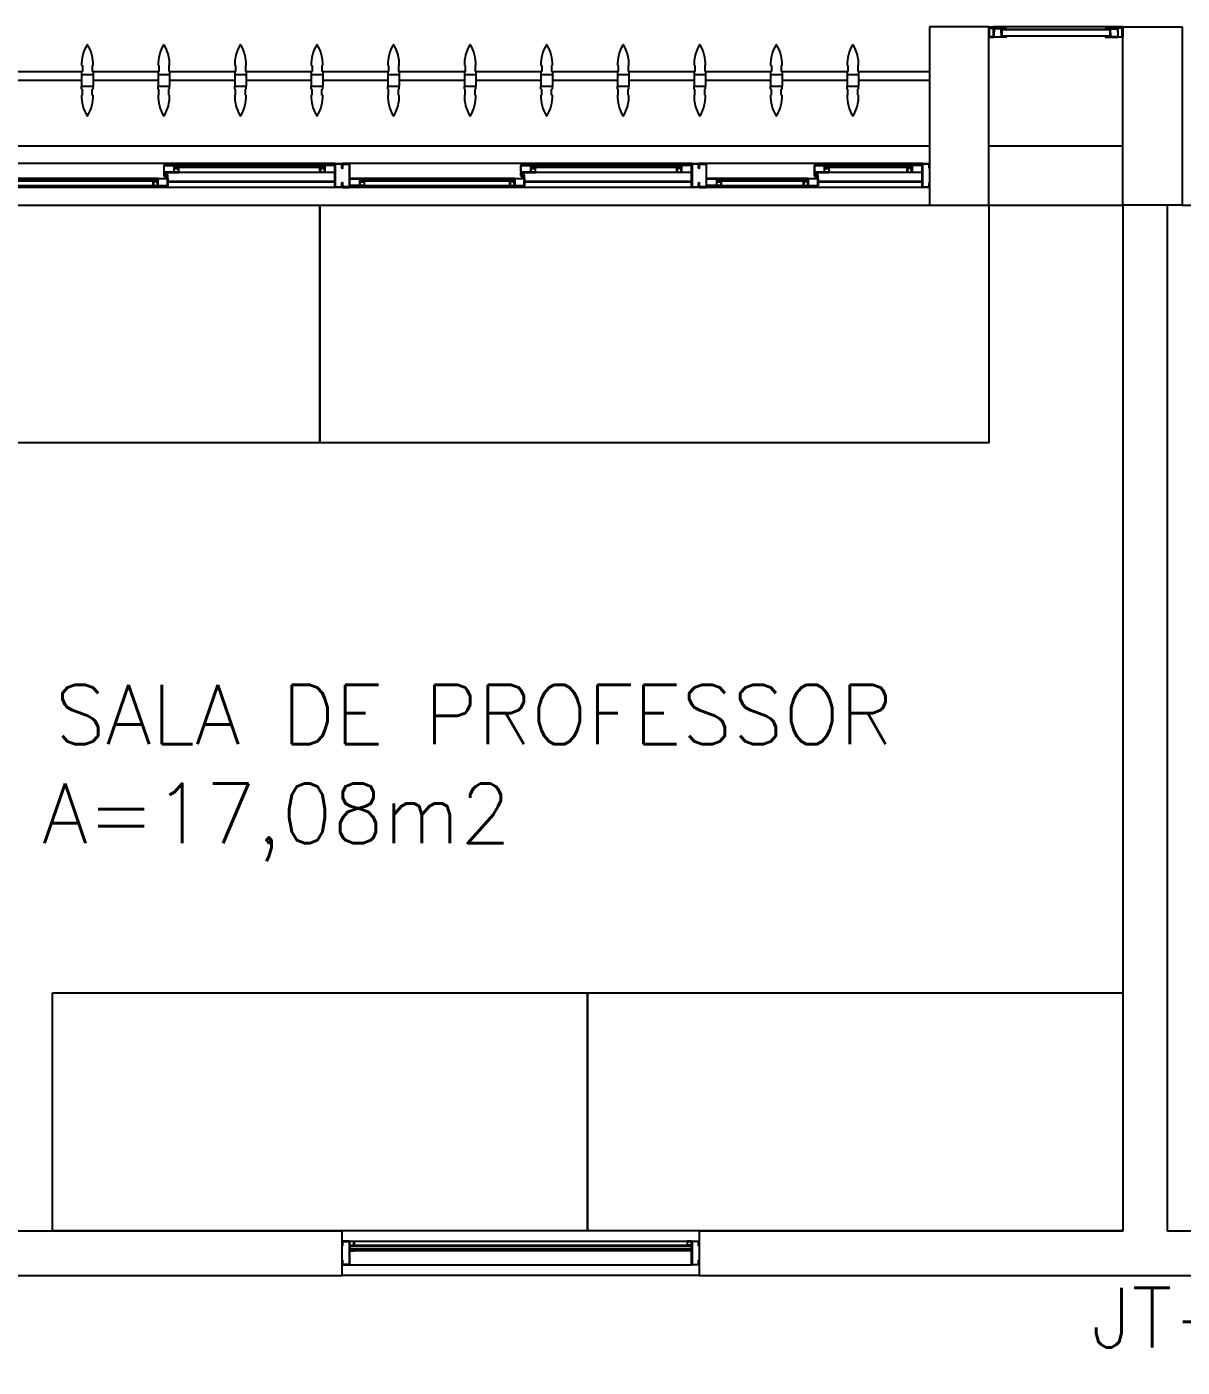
# Model space of a CAD drawing. Header units: millimetres. Extents: x 2128 to 2646, y 1972 to 2207.
# Drawn here: x 2331.576 to 2335.461, y 2139.056 to 2143.565 of the extents above; entities that cross this region are included whole.
import ezdxf

# ---------------------------------------------------------------- set-up
doc = ezdxf.new("R2010")
doc.units = ezdxf.units.MM
for name, color, linetype in [('AR-ALV', 2, 'Continuous'), ('AR-BANCADAS', 1, 'Continuous'), ('AR-BRISES', 1, 'Continuous'), ('AR-ESQ', 1, 'Continuous'), ('AR-ESTC', 3, 'Continuous'), ('AR-PEITORIL', 1, 'Continuous'), ('BC- VISTA', 1, 'Continuous'), ('BR-PAINEL', 1, 'Continuous'), ('BR-SUPORTE', 1, 'Continuous'), ('DT-ESQ-BAGUETE-C', 1, 'Continuous'), ('DT-ESQ-BAGUETE-V', 1, 'Continuous'), ('DT-ESQ-CHAPA DOBRADA-V', 1, 'Continuous'), ('DT-ESQ-MARCO-V', 1, 'Continuous'), ('DT-ESQ-PERFIL CADEIRA-C', 2, 'Continuous'), ('DT-ESQ-PERFIL CADEIRA-V', 2, 'Continuous'), ('DT-ESQ-PERFIL U SIMPLES-C', 2, 'Continuous'), ('DT-ESQ-PERFIL U-C', 2, 'Continuous'), ('DT-ESQ-PERFIL U-V', 1, 'Continuous'), ('DT-ESQ-VENEZIANA-C', 1, 'Continuous'), ('DT-ESQ-VENEZIANA-V', 1, 'Continuous'), ('DT-ESQ-VIDRO-C', 2, 'Continuous'), ('DT-TXTMOD', 1, 'Continuous'), ('ENDEREÇO', 2, 'Continuous'), ('TEXTO', 2, 'Continuous'), ('Área', 2, 'Continuous')]:
    doc.layers.add(name, color=color, linetype=linetype)
doc.styles.add('S10', font='simplex.shx', dxfattribs={"height": 0.1})
doc.styles.add('UNB-100', font='simplex.shx', dxfattribs={"height": 0.2})
doc.styles.add('UNB1-100', font='simplex.shx', dxfattribs={"height": 0.2})

# ---------------------------------------------------------------- blocks, each defined once
blk = doc.blocks.new('EF40-P')
at = {"layer": 'DT-ESQ-BAGUETE-C', "ltscale": 0.1}
for points in [[(0.4225, -0.08), (0.409, -0.08), (0.409, -0.0785), (0.422, -0.0785, 0.414214), (0.4225, -0.078), (0.4225, -0.067, 0.414214), (0.422, -0.0665), (0.409, -0.0665), (0.409, -0.065), (0.4225, -0.065, -0.414214), (0.424, -0.0665), (0.424, -0.0785, -0.414214)], [(0.7015, -0.08), (0.715, -0.08), (0.715, -0.0785), (0.702, -0.0785, -0.414214), (0.7015, -0.078), (0.7015, -0.067, -0.414214), (0.702, -0.0665), (0.715, -0.0665), (0.715, -0.065), (0.7015, -0.065, 0.414214), (0.7, -0.0665), (0.7, -0.0785, 0.414214)], [(1.41, -0.08), (1.3965, -0.08), (1.3965, -0.0785), (1.4095, -0.0785, 0.414214), (1.41, -0.078), (1.41, -0.067, 0.414214), (1.4095, -0.0665), (1.3965, -0.0665), (1.3965, -0.065), (1.41, -0.065, -0.414214), (1.4115, -0.0665), (1.4115, -0.0785, -0.414214)], [(1.9015, -0.08), (1.915, -0.08), (1.915, -0.0785), (1.902, -0.0785, -0.414214), (1.9015, -0.078), (1.9015, -0.067, -0.414214), (1.902, -0.0665), (1.915, -0.0665), (1.915, -0.065), (1.9015, -0.065, 0.414214), (1.9, -0.0665), (1.9, -0.0785, 0.414214)], [(2.61, -0.08), (2.5965, -0.08), (2.5965, -0.0785), (2.6095, -0.0785, 0.414214), (2.61, -0.078), (2.61, -0.067, 0.414214), (2.6095, -0.0665), (2.5965, -0.0665), (2.5965, -0.065), (2.61, -0.065, -0.414214), (2.6115, -0.0665), (2.6115, -0.0785, -0.414214)], [(0.0735, -0.125), (0.06, -0.125), (0.06, -0.1235), (0.073, -0.1235, 0.414214), (0.0735, -0.123), (0.0735, -0.112, 0.414214), (0.073, -0.1115), (0.06, -0.1115), (0.06, -0.11), (0.0735, -0.11, -0.414214), (0.075, -0.1115), (0.075, -0.1235, -0.414214)], [(0.339, -0.125), (0.3525, -0.125), (0.3525, -0.1235), (0.3395, -0.1235, -0.414214), (0.339, -0.123), (0.339, -0.112, -0.414214), (0.3395, -0.1115), (0.3525, -0.1115), (0.3525, -0.11), (0.339, -0.11, 0.414214), (0.3375, -0.1115), (0.3375, -0.1235, 0.414214)], [(0.8485, -0.125), (0.835, -0.125), (0.835, -0.1235), (0.848, -0.1235, 0.414214), (0.8485, -0.123), (0.8485, -0.112, 0.414214), (0.848, -0.1115), (0.835, -0.1115), (0.835, -0.11), (0.8485, -0.11, -0.414214), (0.85, -0.1115), (0.85, -0.1235, -0.414214)], [(1.3265, -0.125), (1.34, -0.125), (1.34, -0.1235), (1.327, -0.1235, -0.414214), (1.3265, -0.123), (1.3265, -0.112, -0.414214), (1.327, -0.1115), (1.34, -0.1115), (1.34, -0.11), (1.3265, -0.11, 0.414214), (1.325, -0.1115), (1.325, -0.1235, 0.414214)], [(2.0485, -0.125), (2.035, -0.125), (2.035, -0.1235), (2.048, -0.1235, 0.414214), (2.0485, -0.123), (2.0485, -0.112, 0.414214), (2.048, -0.1115), (2.035, -0.1115), (2.035, -0.11), (2.0485, -0.11, -0.414214), (2.05, -0.1115), (2.05, -0.1235, -0.414214)], [(2.5265, -0.125), (2.54, -0.125), (2.54, -0.1235), (2.527, -0.1235, -0.414214), (2.5265, -0.123), (2.5265, -0.112, -0.414214), (2.527, -0.1115), (2.54, -0.1115), (2.54, -0.11), (2.5265, -0.11, 0.414214), (2.525, -0.1115), (2.525, -0.1235, 0.414214)]]:
    blk.add_lwpolyline(points, format="xyb", close=True, dxfattribs=at)
at = {"layer": 'DT-ESQ-BAGUETE-V', "ltscale": 0.1}
for p, q in [((0.4225, -0.065), (0.7015, -0.065)), ((1.41, -0.065), (1.9015, -0.065)), ((2.61, -0.065), (3.1015, -0.065)), ((0.0735, -0.11), (0.339, -0.11)), ((0.8485, -0.11), (1.3265, -0.11)), ((2.0485, -0.11), (2.5265, -0.11))]:
    blk.add_line(p, q, dxfattribs=at)
at = {"layer": 'DT-ESQ-CHAPA DOBRADA-V', "ltscale": 0.1}
for p, q in [((0.025, -0.077), (0.374, -0.077)), ((0.025, -0.08), (0.374, -0.08)), ((0.8, -0.077), (1.3615, -0.077)), ((0.8, -0.08), (1.3615, -0.08)), ((2, -0.077), (2.5615, -0.077)), ((2, -0.08), (2.5615, -0.08))]:
    blk.add_line(p, q, dxfattribs=at)
at = {"layer": 'DT-ESQ-PERFIL CADEIRA-C', "ltscale": 0.1}
for p, q in [((0.376, -0.0885), (0.4225, -0.0885)), ((0.75, -0.0885), (0.7015, -0.0885)), ((1.3635, -0.0885), (1.41, -0.0885)), ((1.95, -0.0885), (1.9015, -0.0885)), ((2.5635, -0.0885), (2.61, -0.0885)), ((0.025, -0.1335), (0.0735, -0.1335)), ((0.3855, -0.1335), (0.339, -0.1335)), ((0.8, -0.1335), (0.8485, -0.1335)), ((1.373, -0.1335), (1.3265, -0.1335)), ((2, -0.1335), (2.0485, -0.1335)), ((2.573, -0.1335), (2.5265, -0.1335))]:
    blk.add_line(p, q, dxfattribs=at)
for points in [[(0.4225, -0.087, -1), (0.4225, -0.09), (0.376, -0.09, -0.414214), (0.374, -0.088), (0.374, -0.067, -0.414214), (0.376, -0.065), (0.4075, -0.065, -0.414214), (0.409, -0.0665), (0.409, -0.087)], [(0.409, -0.0885, -0.198913), (0.4079, -0.0881, -0.198913), (0.4075, -0.087), (0.4075, -0.067, 0.414214), (0.407, -0.0665), (0.376, -0.0665, 0.414214), (0.3755, -0.067), (0.3755, -0.088, 0.414214), (0.376, -0.0885)], [(0.7015, -0.09), (0.75, -0.09), (0.75, -0.0885), (0.715, -0.0885, 0.198912), (0.7161, -0.0881, 0.198913), (0.7165, -0.087), (0.7165, -0.067, -0.414214), (0.717, -0.0665), (0.75, -0.0665), (0.75, -0.065), (0.7165, -0.065, 0.414214), (0.715, -0.0665), (0.715, -0.0785), (0.715, -0.08), (0.715, -0.087), (0.7015, -0.087, 1)], [(1.41, -0.087, -1), (1.41, -0.09), (1.3635, -0.09, -0.414214), (1.3615, -0.088), (1.3615, -0.067, -0.414214), (1.3635, -0.065), (1.395, -0.065, -0.414214), (1.3965, -0.0665), (1.3965, -0.087)], [(1.3965, -0.0885, -0.198913), (1.3954, -0.0881, -0.198913), (1.395, -0.087), (1.395, -0.067, 0.414214), (1.3945, -0.0665), (1.3635, -0.0665, 0.414214), (1.363, -0.067), (1.363, -0.088, 0.414214), (1.3635, -0.0885)], [(1.9015, -0.09), (1.95, -0.09), (1.95, -0.0885), (1.915, -0.0885, 0.198912), (1.9161, -0.0881, 0.198913), (1.9165, -0.087), (1.9165, -0.067, -0.414214), (1.917, -0.0665), (1.95, -0.0665), (1.95, -0.065), (1.9165, -0.065, 0.414214), (1.915, -0.0665), (1.915, -0.0785), (1.915, -0.08), (1.915, -0.087), (1.9015, -0.087, 1)], [(2.61, -0.087, -1), (2.61, -0.09), (2.5635, -0.09, -0.414214), (2.5615, -0.088), (2.5615, -0.067, -0.414214), (2.5635, -0.065), (2.595, -0.065, -0.414214), (2.5965, -0.0665), (2.5965, -0.087)], [(2.5965, -0.0885, -0.198913), (2.5954, -0.0881, -0.198913), (2.595, -0.087), (2.595, -0.067, 0.414214), (2.5945, -0.0665), (2.5635, -0.0665, 0.414214), (2.563, -0.067), (2.563, -0.088, 0.414214), (2.5635, -0.0885)], [(0.0735, -0.135), (0.025, -0.135), (0.025, -0.1335), (0.06, -0.1335, -0.198912), (0.0589, -0.1331, -0.198913), (0.0585, -0.132), (0.0585, -0.112, 0.414214), (0.058, -0.1115), (0.025, -0.1115), (0.025, -0.11), (0.0585, -0.11, -0.414214), (0.06, -0.1115), (0.06, -0.1235), (0.06, -0.125), (0.06, -0.132), (0.0735, -0.132, -1)], [(0.339, -0.132, 1), (0.339, -0.135), (0.3855, -0.135, 0.414214), (0.3875, -0.133), (0.3875, -0.112, 0.414214), (0.3855, -0.11), (0.354, -0.11, 0.414214), (0.3525, -0.1115), (0.3525, -0.132)], [(0.3525, -0.1335, 0.198913), (0.3536, -0.1331, 0.198913), (0.354, -0.132), (0.354, -0.112, -0.414214), (0.3545, -0.1115), (0.3855, -0.1115, -0.414214), (0.386, -0.112), (0.386, -0.133, -0.414214), (0.3855, -0.1335)], [(0.8485, -0.135), (0.8, -0.135), (0.8, -0.1335), (0.835, -0.1335, -0.198912), (0.8339, -0.1331, -0.198913), (0.8335, -0.132), (0.8335, -0.112, 0.414214), (0.833, -0.1115), (0.8, -0.1115), (0.8, -0.11), (0.8335, -0.11, -0.414214), (0.835, -0.1115), (0.835, -0.1235), (0.835, -0.125), (0.835, -0.132), (0.8485, -0.132, -1)], [(1.3265, -0.132, 1), (1.3265, -0.135), (1.373, -0.135, 0.414214), (1.375, -0.133), (1.375, -0.112, 0.414214), (1.373, -0.11), (1.3415, -0.11, 0.414214), (1.34, -0.1115), (1.34, -0.132)], [(1.34, -0.1335, 0.198913), (1.3411, -0.1331, 0.198913), (1.3415, -0.132), (1.3415, -0.112, -0.414214), (1.342, -0.1115), (1.373, -0.1115, -0.414214), (1.3735, -0.112), (1.3735, -0.133, -0.414214), (1.373, -0.1335)], [(2.0485, -0.135), (2, -0.135), (2, -0.1335), (2.035, -0.1335, -0.198912), (2.0339, -0.1331, -0.198913), (2.0335, -0.132), (2.0335, -0.112, 0.414214), (2.033, -0.1115), (2, -0.1115), (2, -0.11), (2.0335, -0.11, -0.414214), (2.035, -0.1115), (2.035, -0.1235), (2.035, -0.125), (2.035, -0.132), (2.0485, -0.132, -1)], [(2.5265, -0.132, 1), (2.5265, -0.135), (2.573, -0.135, 0.414214), (2.575, -0.133), (2.575, -0.112, 0.414214), (2.573, -0.11), (2.5415, -0.11, 0.414214), (2.54, -0.1115), (2.54, -0.132)], [(2.54, -0.1335, 0.198913), (2.5411, -0.1331, 0.198913), (2.5415, -0.132), (2.5415, -0.112, -0.414214), (2.542, -0.1115), (2.573, -0.1115, -0.414214), (2.5735, -0.112), (2.5735, -0.133, -0.414214), (2.573, -0.1335)]]:
    blk.add_lwpolyline(points, format="xyb", close=True, dxfattribs=at)
at = {"layer": 'DT-ESQ-PERFIL CADEIRA-V', "ltscale": 0.1}
for p, q in [((0.4075, -0.09), (0.7015, -0.09)), ((1.395, -0.09), (1.9015, -0.09)), ((2.595, -0.09), (3.1015, -0.09)), ((0.0735, -0.135), (0.339, -0.135)), ((0.8485, -0.135), (1.3265, -0.135)), ((2.0485, -0.135), (2.5265, -0.135))]:
    blk.add_line(p, q, dxfattribs=at)
at = {"layer": 'DT-ESQ-PERFIL U SIMPLES-C', "ltscale": 0.1}
for points in [[(0.376, -0.102), (0.384, -0.102), (0.384, -0.1005), (0.376, -0.1005, -0.414214), (0.3755, -0.1), (0.3755, -0.092, -0.414214), (0.376, -0.0915), (0.384, -0.0915), (0.384, -0.09), (0.376, -0.09, 0.414214), (0.374, -0.092), (0.374, -0.1, 0.414214)], [(1.3635, -0.102), (1.3715, -0.102), (1.3715, -0.1005), (1.3635, -0.1005, -0.414214), (1.363, -0.1), (1.363, -0.092, -0.414214), (1.3635, -0.0915), (1.3715, -0.0915), (1.3715, -0.09), (1.3635, -0.09, 0.414214), (1.3615, -0.092), (1.3615, -0.1, 0.414214)], [(2.5635, -0.102), (2.5715, -0.102), (2.5715, -0.1005), (2.5635, -0.1005, -0.414214), (2.563, -0.1), (2.563, -0.092, -0.414214), (2.5635, -0.0915), (2.5715, -0.0915), (2.5715, -0.09), (2.5635, -0.09, 0.414214), (2.5615, -0.092), (2.5615, -0.1, 0.414214)], [(0.3855, -0.098), (0.3775, -0.098), (0.3775, -0.0995), (0.3855, -0.0995, -0.414214), (0.386, -0.1), (0.386, -0.108, -0.414214), (0.3855, -0.1085), (0.3775, -0.1085), (0.3775, -0.11), (0.3855, -0.11, 0.414214), (0.3875, -0.108), (0.3875, -0.1, 0.414214)], [(1.373, -0.098), (1.365, -0.098), (1.365, -0.0995), (1.373, -0.0995, -0.414214), (1.3735, -0.1), (1.3735, -0.108, -0.414214), (1.373, -0.1085), (1.365, -0.1085), (1.365, -0.11), (1.373, -0.11, 0.414214), (1.375, -0.108), (1.375, -0.1, 0.414214)], [(2.573, -0.098), (2.565, -0.098), (2.565, -0.0995), (2.573, -0.0995, -0.414214), (2.5735, -0.1), (2.5735, -0.108, -0.414214), (2.573, -0.1085), (2.565, -0.1085), (2.565, -0.11), (2.573, -0.11, 0.414214), (2.575, -0.108), (2.575, -0.1, 0.414214)]]:
    blk.add_lwpolyline(points, format="xyb", close=True, dxfattribs=at)
at = {"layer": 'DT-ESQ-PERFIL U-C', "ltscale": 0.1}
for points in [[(0, -0.0615, -0.414214), (0.0015, -0.06), (0.0235, -0.06, -0.414214), (0.025, -0.0615), (0.025, -0.1385, -0.414214), (0.0235, -0.14), (0.0015, -0.14, -0.414214), (0, -0.1385), (0, -0.125), (0.0015, -0.125), (0.0015, -0.138, 0.414214), (0.002, -0.1385), (0.023, -0.1385, 0.414214), (0.0235, -0.138), (0.0235, -0.062, 0.414214), (0.023, -0.0615), (0.002, -0.0615, 0.414214), (0.0015, -0.062), (0.0015, -0.075), (0, -0.075)], [(0.775, -0.0615, 0.414214), (0.7735, -0.06), (0.7515, -0.06, 0.414214), (0.75, -0.0615), (0.75, -0.1385, 0.414214), (0.7515, -0.14), (0.7735, -0.14, 0.414214), (0.775, -0.1385), (0.775, -0.125), (0.7735, -0.125), (0.7735, -0.138, -0.414214), (0.773, -0.1385), (0.752, -0.1385, -0.414214), (0.7515, -0.138), (0.7515, -0.062, -0.414214), (0.752, -0.0615), (0.773, -0.0615, -0.414214), (0.7735, -0.062), (0.7735, -0.075), (0.775, -0.075)], [(0.775, -0.0615, -0.414214), (0.7765, -0.06), (0.7985, -0.06, -0.414214), (0.8, -0.0615), (0.8, -0.1385, -0.414214), (0.7985, -0.14), (0.7765, -0.14, -0.414214), (0.775, -0.1385), (0.775, -0.125), (0.7765, -0.125), (0.7765, -0.138, 0.414214), (0.777, -0.1385), (0.798, -0.1385, 0.414214), (0.7985, -0.138), (0.7985, -0.062, 0.414214), (0.798, -0.0615), (0.777, -0.0615, 0.414214), (0.7765, -0.062), (0.7765, -0.075), (0.775, -0.075)], [(1.975, -0.0615, 0.414214), (1.9735, -0.06), (1.9515, -0.06, 0.414214), (1.95, -0.0615), (1.95, -0.1385, 0.414214), (1.9515, -0.14), (1.9735, -0.14, 0.414214), (1.975, -0.1385), (1.975, -0.125), (1.9735, -0.125), (1.9735, -0.138, -0.414214), (1.973, -0.1385), (1.952, -0.1385, -0.414214), (1.9515, -0.138), (1.9515, -0.062, -0.414214), (1.952, -0.0615), (1.973, -0.0615, -0.414214), (1.9735, -0.062), (1.9735, -0.075), (1.975, -0.075)], [(1.975, -0.0615, -0.414214), (1.9765, -0.06), (1.9985, -0.06, -0.414214), (2, -0.0615), (2, -0.1385, -0.414214), (1.9985, -0.14), (1.9765, -0.14, -0.414214), (1.975, -0.1385), (1.975, -0.125), (1.9765, -0.125), (1.9765, -0.138, 0.414214), (1.977, -0.1385), (1.998, -0.1385, 0.414214), (1.9985, -0.138), (1.9985, -0.062, 0.414214), (1.998, -0.0615), (1.977, -0.0615, 0.414214), (1.9765, -0.062), (1.9765, -0.075), (1.975, -0.075)]]:
    blk.add_lwpolyline(points, format="xyb", close=True, dxfattribs=at)
at = {"layer": 'DT-ESQ-PERFIL U-V', "ltscale": 0.1}
for p, q in [((0.0235, -0.06), (0.7515, -0.06)), ((0.7985, -0.06), (1.9515, -0.06)), ((1.9985, -0.06), (3.1515, -0.06)), ((0.0235, -0.14), (0.7515, -0.14)), ((0.7985, -0.14), (1.9515, -0.14)), ((1.9985, -0.14), (3.1515, -0.14))]:
    blk.add_line(p, q, dxfattribs=at)
at = {"layer": 'DT-ESQ-VIDRO-C', "ltscale": 0.1}
for points in [[(0.7125, -0.085), (0.7125, -0.082), (0.4115, -0.082), (0.4115, -0.085)], [(1.9125, -0.085), (1.9125, -0.082), (1.399, -0.082), (1.399, -0.085)], [(3.1125, -0.085), (3.1125, -0.082), (2.599, -0.082), (2.599, -0.085)], [(0.063, -0.13), (0.063, -0.127), (0.3495, -0.127), (0.3495, -0.13)], [(0.838, -0.13), (0.838, -0.127), (1.337, -0.127), (1.337, -0.13)], [(2.038, -0.13), (2.038, -0.127), (2.537, -0.127), (2.537, -0.13)]]:
    blk.add_lwpolyline(points, close=True, dxfattribs=at)
at = {"layer": 'DT-TXTMOD', "ltscale": 0.1, "style": 'S10', "flags": 3}
for tag, p in [('M01', (0.025, -0.28)), ('M02', (0.3253, -0.28)), ('M03', (0.627, -0.28)), ('M04', (0.9288, -0.28)), ('M05', (1.2306, -0.28)), ('M06', (1.5323, -0.28)), ('M07', (1.8341, -0.28)), ('M08', (2.1359, -0.28)), ('M09', (2.4376, -0.28)), ('M10', (2.7394, -0.28)), ('M11', (3.0412, -0.28)), ('M12', (3.3429, -0.28)), ('M13', (3.6447, -0.28)), ('M14', (3.9464, -0.28)), ('M15', (4.2482, -0.28)), ('M16', (4.55, -0.28)), ('M17', (4.8517, -0.28))]:
    blk.add_attdef(tag, p, '', height=0.1, dxfattribs=at)
blk = doc.blocks.new('EF05-P')
at = {"layer": 'DT-ESQ-BAGUETE-C', "ltscale": 0.1}
for points in [[(0.039, -0.05), (0.0255, -0.05), (0.0255, -0.0485), (0.039, -0.0485), (0.039, -0.0365), (0.0255, -0.0365), (0.0255, -0.035), (0.039, -0.035, -0.414214), (0.0405, -0.0365), (0.0405, -0.0485, -0.414214)], [(1.161, -0.05), (1.1745, -0.05), (1.1745, -0.0485), (1.161, -0.0485), (1.161, -0.0365), (1.1745, -0.0365), (1.1745, -0.035), (1.161, -0.035, 0.414214), (1.1595, -0.0365), (1.1595, -0.0485, 0.414214)]]:
    blk.add_lwpolyline(points, format="xyb", close=True, dxfattribs=at)
at = {"layer": 'DT-ESQ-BAGUETE-V', "ltscale": 0.1}
blk.add_line((1.161, -0.05), (0.039, -0.05), dxfattribs=at)
at = {"layer": 'DT-ESQ-CHAPA DOBRADA-V', "ltscale": 0.1}
blk.add_line((1.16, -0.067), (0.04, -0.067), dxfattribs=at)
at = {"layer": 'DT-ESQ-MARCO-V', "ltscale": 0.1}
for p, q in [((0.0235, -0.035), (1.1765, -0.035)), ((0.0235, -0.115), (1.1765, -0.115))]:
    blk.add_line(p, q, dxfattribs=at)
at = {"layer": 'DT-ESQ-PERFIL U-C', "ltscale": 0.1}
for points in [[(0.025, -0.0655), (0.025, -0.0655, 0.414214), (0.0235, -0.067), (0.0235, -0.1135), (0.0015, -0.1135), (0.0015, -0.1), (0, -0.1), (0, -0.1135, 0.414214), (0.0015, -0.115), (0.0235, -0.115, 0.414214), (0.025, -0.1135), (0.025, -0.067), (0.04, -0.067, 1), (0.04, -0.064), (0.025, -0.064), (0.025, -0.0365, 0.414214), (0.0235, -0.035), (0.0015, -0.035, 0.414214), (0, -0.0365), (0, -0.05), (0.0015, -0.05), (0.0015, -0.0365), (0.0235, -0.0365), (0.0235, -0.064, 0.414214), (0.025, -0.0655), (0.04, -0.0655)], [(1.175, -0.0655), (1.175, -0.0655, -0.414214), (1.1765, -0.067), (1.1765, -0.1135), (1.1985, -0.1135), (1.1985, -0.1), (1.2, -0.1), (1.2, -0.1135, -0.414214), (1.1985, -0.115), (1.1765, -0.115, -0.414214), (1.175, -0.1135), (1.175, -0.067), (1.16, -0.067, -1), (1.16, -0.064), (1.175, -0.064), (1.175, -0.0365, -0.414214), (1.1765, -0.035), (1.1985, -0.035, -0.414214), (1.2, -0.0365), (1.2, -0.05), (1.1985, -0.05), (1.1985, -0.0365), (1.1765, -0.0365), (1.1765, -0.064, -0.414214), (1.175, -0.0655), (1.16, -0.0655)]]:
    blk.add_lwpolyline(points, format="xyb", dxfattribs=at)
at = {"layer": 'DT-ESQ-VIDRO-C', "ltscale": 0.1}
blk.add_lwpolyline([(0.027, -0.062), (0.027, -0.052), (1.173, -0.052), (1.173, -0.062)], close=True, dxfattribs=at)
at = {"layer": 'DT-TXTMOD', "ltscale": 0.1, "style": 'S10', "flags": 3}
blk.add_attdef('EF05', (0.05, 0), '', height=0.1, dxfattribs=at)
blk = doc.blocks.new('BR-MODULO8')
at = {"layer": 'BR-PAINEL'}
for p, q in [((-2.8517, 0.27), (-2.8492, 0.27)), ((-2.8517, 0.25), (-2.8517, 0.24)), ((-2.8517, 0.25), (-2.8492, 0.25)), ((-2.8517, 0.24), (-2.8133, 0.24)), ((-2.8517, 0.24), (-2.8517, 0.2)), ((-2.8492, 0.27), (-2.8492, 0.25)), ((-2.8158, 0.27), (-2.8158, 0.25)), ((-2.8133, 0.27), (-2.8158, 0.27)), ((-2.8133, 0.25), (-2.8158, 0.25)), ((-2.8133, 0.25), (-2.8133, 0.24)), ((-2.8133, 0.24), (-2.8133, 0.2)), ((-2.5942, 0.27), (-2.5917, 0.27)), ((-2.5942, 0.25), (-2.5942, 0.24)), ((-2.5942, 0.25), (-2.5917, 0.25)), ((-2.5942, 0.24), (-2.5558, 0.24)), ((-2.5942, 0.24), (-2.5942, 0.2)), ((-2.5917, 0.27), (-2.5917, 0.25)), ((-2.5583, 0.27), (-2.5583, 0.25)), ((-2.5558, 0.27), (-2.5583, 0.27)), ((-2.5558, 0.25), (-2.5583, 0.25)), ((-2.5558, 0.25), (-2.5558, 0.24)), ((-2.5558, 0.24), (-2.5558, 0.2)), ((-2.3367, 0.27), (-2.3342, 0.27)), ((-2.3367, 0.25), (-2.3367, 0.24)), ((-2.3367, 0.25), (-2.3342, 0.25)), ((-2.3367, 0.24), (-2.2983, 0.24)), ((-2.3367, 0.24), (-2.3367, 0.2)), ((-2.3342, 0.27), (-2.3342, 0.25)), ((-2.3008, 0.27), (-2.3008, 0.25)), ((-2.2983, 0.27), (-2.3008, 0.27)), ((-2.2983, 0.25), (-2.3008, 0.25)), ((-2.2983, 0.25), (-2.2983, 0.24)), ((-2.2983, 0.24), (-2.2983, 0.2)), ((-2.0792, 0.27), (-2.0767, 0.27)), ((-2.0792, 0.25), (-2.0792, 0.24)), ((-2.0792, 0.25), (-2.0767, 0.25)), ((-2.0792, 0.24), (-2.0408, 0.24)), ((-2.0792, 0.24), (-2.0792, 0.2)), ((-2.0767, 0.27), (-2.0767, 0.25)), ((-2.0433, 0.27), (-2.0433, 0.25)), ((-2.0408, 0.27), (-2.0433, 0.27)), ((-2.0408, 0.25), (-2.0433, 0.25)), ((-2.0408, 0.25), (-2.0408, 0.24)), ((-2.0408, 0.24), (-2.0408, 0.2)), ((-1.8217, 0.27), (-1.8192, 0.27)), ((-1.8217, 0.25), (-1.8217, 0.24)), ((-1.8217, 0.25), (-1.8192, 0.25)), ((-1.8217, 0.24), (-1.7833, 0.24)), ((-1.8217, 0.24), (-1.8217, 0.2)), ((-1.8192, 0.27), (-1.8192, 0.25)), ((-1.7858, 0.27), (-1.7858, 0.25)), ((-1.7833, 0.27), (-1.7858, 0.27)), ((-1.7833, 0.25), (-1.7858, 0.25)), ((-1.7833, 0.25), (-1.7833, 0.24)), ((-1.7833, 0.24), (-1.7833, 0.2)), ((-1.5642, 0.27), (-1.5617, 0.27)), ((-1.5642, 0.25), (-1.5642, 0.24)), ((-1.5642, 0.25), (-1.5617, 0.25)), ((-1.5642, 0.24), (-1.5258, 0.24)), ((-1.5642, 0.24), (-1.5642, 0.2)), ((-1.5617, 0.27), (-1.5617, 0.25)), ((-1.5283, 0.27), (-1.5283, 0.25)), ((-1.5258, 0.27), (-1.5283, 0.27)), ((-1.5258, 0.25), (-1.5283, 0.25)), ((-1.5258, 0.25), (-1.5258, 0.24)), ((-1.5258, 0.24), (-1.5258, 0.2)), ((-1.3067, 0.27), (-1.3042, 0.27)), ((-1.3067, 0.25), (-1.3067, 0.24)), ((-1.3067, 0.25), (-1.3042, 0.25)), ((-1.3067, 0.24), (-1.2683, 0.24)), ((-1.3067, 0.24), (-1.3067, 0.2)), ((-1.3042, 0.27), (-1.3042, 0.25)), ((-1.2708, 0.27), (-1.2708, 0.25)), ((-1.2683, 0.27), (-1.2708, 0.27)), ((-1.2683, 0.25), (-1.2708, 0.25)), ((-1.2683, 0.25), (-1.2683, 0.24)), ((-1.2683, 0.24), (-1.2683, 0.2)), ((-1.0492, 0.27), (-1.0467, 0.27)), ((-1.0492, 0.25), (-1.0492, 0.24)), ((-1.0492, 0.25), (-1.0467, 0.25)), ((-1.0492, 0.24), (-1.0108, 0.24)), ((-1.0492, 0.24), (-1.0492, 0.2)), ((-1.0467, 0.27), (-1.0467, 0.25)), ((-1.0133, 0.27), (-1.0133, 0.25)), ((-1.0108, 0.27), (-1.0133, 0.27)), ((-1.0108, 0.25), (-1.0133, 0.25)), ((-1.0108, 0.25), (-1.0108, 0.24)), ((-1.0108, 0.24), (-1.0108, 0.2)), ((-0.7917, 0.27), (-0.7892, 0.27)), ((-0.7917, 0.25), (-0.7917, 0.24)), ((-0.7917, 0.25), (-0.7892, 0.25)), ((-0.7917, 0.24), (-0.7533, 0.24)), ((-0.7917, 0.24), (-0.7917, 0.2)), ((-0.7892, 0.27), (-0.7892, 0.25)), ((-0.7558, 0.27), (-0.7558, 0.25)), ((-0.7533, 0.27), (-0.7558, 0.27)), ((-0.7533, 0.25), (-0.7558, 0.25)), ((-0.7533, 0.25), (-0.7533, 0.24)), ((-0.7533, 0.24), (-0.7533, 0.2)), ((-0.5342, 0.27), (-0.5317, 0.27)), ((-0.5342, 0.25), (-0.5317, 0.25)), ((-0.5342, 0.25), (-0.5342, 0.24)), ((-0.5342, 0.24), (-0.5342, 0.2)), ((-0.5342, 0.24), (-0.4958, 0.24)), ((-0.5317, 0.27), (-0.5317, 0.25)), ((-0.4958, 0.27), (-0.4983, 0.27)), ((-0.4983, 0.27), (-0.4983, 0.25)), ((-0.4958, 0.25), (-0.4983, 0.25)), ((-0.4958, 0.25), (-0.4958, 0.24)), ((-0.4958, 0.24), (-0.4958, 0.2)), ((-0.2767, 0.27), (-0.2742, 0.27)), ((-0.2767, 0.25), (-0.2767, 0.24)), ((-0.2767, 0.25), (-0.2742, 0.25)), ((-0.2767, 0.24), (-0.2383, 0.24)), ((-0.2767, 0.24), (-0.2767, 0.2)), ((-0.2742, 0.27), (-0.2742, 0.25)), ((-0.2408, 0.27), (-0.2408, 0.25)), ((-0.2383, 0.27), (-0.2408, 0.27)), ((-0.2383, 0.25), (-0.2408, 0.25)), ((-0.2383, 0.25), (-0.2383, 0.24)), ((-0.2383, 0.24), (-0.2383, 0.2)), ((-2.8517, 0.2), (-2.8133, 0.2)), ((-2.8517, 0.19), (-2.8517, 0.2)), ((-2.8517, 0.19), (-2.8492, 0.19)), ((-2.8492, 0.17), (-2.8492, 0.19)), ((-2.8133, 0.19), (-2.8158, 0.19)), ((-2.8158, 0.17), (-2.8158, 0.19)), ((-2.8133, 0.19), (-2.8133, 0.2)), ((-2.5942, 0.2), (-2.5558, 0.2)), ((-2.5942, 0.19), (-2.5942, 0.2)), ((-2.5942, 0.19), (-2.5917, 0.19)), ((-2.5917, 0.17), (-2.5917, 0.19)), ((-2.5558, 0.19), (-2.5583, 0.19)), ((-2.5583, 0.17), (-2.5583, 0.19)), ((-2.5558, 0.19), (-2.5558, 0.2)), ((-2.3367, 0.2), (-2.2983, 0.2)), ((-2.3367, 0.19), (-2.3367, 0.2)), ((-2.3367, 0.19), (-2.3342, 0.19)), ((-2.3342, 0.17), (-2.3342, 0.19)), ((-2.2983, 0.19), (-2.3008, 0.19)), ((-2.3008, 0.17), (-2.3008, 0.19)), ((-2.2983, 0.19), (-2.2983, 0.2)), ((-2.0792, 0.2), (-2.0408, 0.2)), ((-2.0792, 0.19), (-2.0792, 0.2)), ((-2.0792, 0.19), (-2.0767, 0.19)), ((-2.0767, 0.17), (-2.0767, 0.19)), ((-2.0408, 0.19), (-2.0433, 0.19)), ((-2.0433, 0.17), (-2.0433, 0.19)), ((-2.0408, 0.19), (-2.0408, 0.2)), ((-1.8217, 0.2), (-1.7833, 0.2)), ((-1.8217, 0.19), (-1.8217, 0.2)), ((-1.8217, 0.19), (-1.8192, 0.19)), ((-1.8192, 0.17), (-1.8192, 0.19)), ((-1.7833, 0.19), (-1.7858, 0.19)), ((-1.7858, 0.17), (-1.7858, 0.19)), ((-1.7833, 0.19), (-1.7833, 0.2)), ((-1.5642, 0.2), (-1.5258, 0.2)), ((-1.5642, 0.19), (-1.5642, 0.2)), ((-1.5642, 0.19), (-1.5617, 0.19)), ((-1.5617, 0.17), (-1.5617, 0.19)), ((-1.5258, 0.19), (-1.5283, 0.19)), ((-1.5283, 0.17), (-1.5283, 0.19)), ((-1.5258, 0.19), (-1.5258, 0.2)), ((-1.3067, 0.2), (-1.2683, 0.2)), ((-1.3067, 0.19), (-1.3067, 0.2)), ((-1.3067, 0.19), (-1.3042, 0.19)), ((-1.3042, 0.17), (-1.3042, 0.19)), ((-1.2683, 0.19), (-1.2708, 0.19)), ((-1.2708, 0.17), (-1.2708, 0.19)), ((-1.2683, 0.19), (-1.2683, 0.2)), ((-1.0492, 0.2), (-1.0108, 0.2)), ((-1.0492, 0.19), (-1.0492, 0.2)), ((-1.0492, 0.19), (-1.0467, 0.19)), ((-1.0467, 0.17), (-1.0467, 0.19)), ((-1.0108, 0.19), (-1.0133, 0.19)), ((-1.0133, 0.17), (-1.0133, 0.19)), ((-1.0108, 0.19), (-1.0108, 0.2)), ((-0.7917, 0.2), (-0.7533, 0.2)), ((-0.7917, 0.19), (-0.7917, 0.2)), ((-0.7917, 0.19), (-0.7892, 0.19)), ((-0.7892, 0.17), (-0.7892, 0.19)), ((-0.7533, 0.19), (-0.7558, 0.19)), ((-0.7558, 0.17), (-0.7558, 0.19)), ((-0.7533, 0.19), (-0.7533, 0.2)), ((-0.5342, 0.19), (-0.5342, 0.2)), ((-0.5342, 0.2), (-0.4958, 0.2)), ((-0.5342, 0.19), (-0.5317, 0.19)), ((-0.5317, 0.17), (-0.5317, 0.19)), ((-0.4983, 0.17), (-0.4983, 0.19)), ((-0.4958, 0.19), (-0.4983, 0.19)), ((-0.4958, 0.19), (-0.4958, 0.2)), ((-0.2767, 0.2), (-0.2383, 0.2)), ((-0.2767, 0.19), (-0.2767, 0.2)), ((-0.2767, 0.19), (-0.2742, 0.19)), ((-0.2742, 0.17), (-0.2742, 0.19)), ((-0.2383, 0.19), (-0.2408, 0.19)), ((-0.2408, 0.17), (-0.2408, 0.19)), ((-0.2383, 0.19), (-0.2383, 0.2)), ((-2.8517, 0.17), (-2.8492, 0.17)), ((-2.8133, 0.17), (-2.8158, 0.17)), ((-2.5942, 0.17), (-2.5917, 0.17)), ((-2.5558, 0.17), (-2.5583, 0.17)), ((-2.3367, 0.17), (-2.3342, 0.17)), ((-2.2983, 0.17), (-2.3008, 0.17)), ((-2.0792, 0.17), (-2.0767, 0.17)), ((-2.0408, 0.17), (-2.0433, 0.17)), ((-1.8217, 0.17), (-1.8192, 0.17)), ((-1.7833, 0.17), (-1.7858, 0.17)), ((-1.5642, 0.17), (-1.5617, 0.17)), ((-1.5258, 0.17), (-1.5283, 0.17)), ((-1.3067, 0.17), (-1.3042, 0.17)), ((-1.2683, 0.17), (-1.2708, 0.17)), ((-1.0492, 0.17), (-1.0467, 0.17)), ((-1.0108, 0.17), (-1.0133, 0.17)), ((-0.7917, 0.17), (-0.7892, 0.17)), ((-0.7533, 0.17), (-0.7558, 0.17)), ((-0.5342, 0.17), (-0.5317, 0.17)), ((-0.4958, 0.17), (-0.4983, 0.17)), ((-0.2767, 0.17), (-0.2742, 0.17)), ((-0.2383, 0.17), (-0.2408, 0.17))]:
    blk.add_line(p, q, dxfattribs=at)
for centre, radius, start, end in [((-2.7267, 0.2739), 0.1251, 148.4721, 181.772), ((-2.8325, 0.3387), 0.001, 37.1012, 142.8988), ((-2.9383, 0.2739), 0.1251, 358.228, 31.5279), ((-2.4692, 0.2739), 0.1251, 148.4721, 181.772), ((-2.575, 0.3387), 0.001, 37.1012, 142.8988), ((-2.6808, 0.2739), 0.1251, 358.228, 31.5279), ((-2.2117, 0.2739), 0.1251, 148.4721, 181.772), ((-2.3175, 0.3387), 0.001, 37.1012, 142.8988), ((-2.4233, 0.2739), 0.1251, 358.228, 31.5279), ((-1.9542, 0.2739), 0.1251, 148.4721, 181.772), ((-2.06, 0.3387), 0.001, 37.1012, 142.8988), ((-2.1658, 0.2739), 0.1251, 358.228, 31.5279), ((-1.6967, 0.2739), 0.1251, 148.4721, 181.772), ((-1.8025, 0.3387), 0.001, 37.1012, 142.8988), ((-1.9083, 0.2739), 0.1251, 358.228, 31.5279), ((-1.4392, 0.2739), 0.1251, 148.4721, 181.772), ((-1.545, 0.3387), 0.001, 37.1012, 142.8988), ((-1.6508, 0.2739), 0.1251, 358.228, 31.5279), ((-1.1817, 0.2739), 0.1251, 148.4721, 181.772), ((-1.2875, 0.3387), 0.001, 37.1012, 142.8988), ((-1.3933, 0.2739), 0.1251, 358.228, 31.5279), ((-0.9242, 0.2739), 0.1251, 148.4721, 181.772), ((-1.03, 0.3387), 0.001, 37.1012, 142.8988), ((-1.1358, 0.2739), 0.1251, 358.228, 31.5279), ((-0.6667, 0.2739), 0.1251, 148.4721, 181.772), ((-0.7725, 0.3387), 0.001, 37.1012, 142.8988), ((-0.8783, 0.2739), 0.1251, 358.228, 31.5279), ((-0.4092, 0.2739), 0.1251, 148.4721, 181.772), ((-0.515, 0.3387), 0.001, 37.1012, 142.8988), ((-0.6208, 0.2739), 0.1251, 358.228, 31.5279), ((-0.1517, 0.2739), 0.1251, 148.4721, 181.772), ((-0.2575, 0.3387), 0.001, 37.1012, 142.8988), ((-0.3633, 0.2739), 0.1251, 358.228, 31.5279), ((-2.7267, 0.1661), 0.1251, 178.228, 211.5279), ((-2.9383, 0.1661), 0.1251, 328.4721, 1.772), ((-2.4692, 0.1661), 0.1251, 178.228, 211.5279), ((-2.6808, 0.1661), 0.1251, 328.4721, 1.772), ((-2.2117, 0.1661), 0.1251, 178.228, 211.5279), ((-2.4233, 0.1661), 0.1251, 328.4721, 1.772), ((-1.9542, 0.1661), 0.1251, 178.228, 211.5279), ((-2.1658, 0.1661), 0.1251, 328.4721, 1.772), ((-1.6967, 0.1661), 0.1251, 178.228, 211.5279), ((-1.9083, 0.1661), 0.1251, 328.4721, 1.772), ((-1.4392, 0.1661), 0.1251, 178.228, 211.5279), ((-1.6508, 0.1661), 0.1251, 328.4721, 1.772), ((-1.1817, 0.1661), 0.1251, 178.228, 211.5279), ((-1.3933, 0.1661), 0.1251, 328.4721, 1.772), ((-0.9242, 0.1661), 0.1251, 178.228, 211.5279), ((-1.1358, 0.1661), 0.1251, 328.4721, 1.772), ((-0.6667, 0.1661), 0.1251, 178.228, 211.5279), ((-0.8783, 0.1661), 0.1251, 328.4721, 1.772), ((-0.4092, 0.1661), 0.1251, 178.228, 211.5279), ((-0.6208, 0.1661), 0.1251, 328.4721, 1.772), ((-0.1517, 0.1661), 0.1251, 178.228, 211.5279), ((-0.3633, 0.1661), 0.1251, 328.4721, 1.772), ((-2.8325, 0.1013), 0.001, 217.1012, 322.8988), ((-2.575, 0.1013), 0.001, 217.1012, 322.8988), ((-2.3175, 0.1013), 0.001, 217.1012, 322.8988), ((-2.06, 0.1013), 0.001, 217.1012, 322.8988), ((-1.8025, 0.1013), 0.001, 217.1012, 322.8988), ((-1.545, 0.1013), 0.001, 217.1012, 322.8988), ((-1.2875, 0.1013), 0.001, 217.1012, 322.8988), ((-1.03, 0.1013), 0.001, 217.1012, 322.8988), ((-0.7725, 0.1013), 0.001, 217.1012, 322.8988), ((-0.515, 0.1013), 0.001, 217.1012, 322.8988), ((-0.2575, 0.1013), 0.001, 217.1012, 322.8988)]:
    blk.add_arc(centre, radius, start, end, dxfattribs=at)
at = {"layer": 'BR-SUPORTE'}
for p, q in [((-3.0708, 0.25), (-2.8492, 0.25)), ((-2.8133, 0.25), (-2.5917, 0.25)), ((-2.5558, 0.25), (-2.3342, 0.25)), ((-2.2983, 0.25), (-2.0767, 0.25)), ((-2.0408, 0.25), (-1.8192, 0.25)), ((-1.7833, 0.25), (-1.5617, 0.25)), ((-1.5258, 0.25), (-1.3042, 0.25)), ((-1.2683, 0.25), (-1.0467, 0.25)), ((-1.0108, 0.25), (-0.7892, 0.25)), ((-0.7533, 0.25), (-0.5317, 0.25)), ((-0.4958, 0.25), (-0.2742, 0.25)), ((-0.2383, 0.25), (0, 0.25)), ((-3.0708, 0.22), (-2.8517, 0.22)), ((-2.8133, 0.22), (-2.5942, 0.22)), ((-2.5558, 0.22), (-2.3367, 0.22)), ((-2.2983, 0.22), (-2.0792, 0.22)), ((-2.0408, 0.22), (-1.8217, 0.22)), ((-1.7833, 0.22), (-1.5642, 0.22)), ((-1.5258, 0.22), (-1.3067, 0.22)), ((-1.2683, 0.22), (-1.0492, 0.22)), ((-1.0108, 0.22), (-0.7917, 0.22)), ((-0.7533, 0.22), (-0.5342, 0.22)), ((-0.4958, 0.22), (-0.2767, 0.22)), ((-0.2383, 0.22), (0, 0.22))]:
    blk.add_line(p, q, dxfattribs=at)
blk = doc.blocks.new('EF01C-P')
at = {"layer": 'DT-ESQ-BAGUETE-C', "ltscale": 0.1}
for points in [[(0.0015, 0.035), (0.015, 0.035), (0.015, 0.0335), (0.0015, 0.0335), (0.0015, 0.005), (0.015, 0.005), (0.015, 0.0035), (0.0015, 0.0035, -0.414214), (0, 0.005), (0, 0.0335, -0.414214)], [(0.4485, 0.035), (0.435, 0.035), (0.435, 0.0335), (0.4485, 0.0335), (0.4485, 0.005), (0.435, 0.005), (0.435, 0.0035), (0.4485, 0.0035, 0.414214), (0.45, 0.005), (0.45, 0.0335, 0.414214)]]:
    blk.add_lwpolyline(points, format="xyb", close=True, dxfattribs=at)
at = {"layer": 'DT-ESQ-PERFIL CADEIRA-C', "ltscale": 0.1}
for points in [[(0.01, 0.0015), (0.01, 0.003), (0.0015, 0.003, 1), (0.0015, 0), (0.015, 0, 0.414214), (0.0165, 0.0015), (0.0165, 0.0335), (0.043, 0.0335)], [(0.043, 0.0065), (0.018, 0.0065), (0.018, 0.0165), (0.0165, 0.0165), (0.0165, 0.0065, 0.414214), (0.018, 0.005), (0.043, 0.005), (0.0565, 0.005, 1), (0.0565, 0.008), (0.043, 0.008), (0.043, 0.02), (0.043, 0.032), (0.0565, 0.032, 1), (0.0565, 0.035), (0.043, 0.035), (0.0165, 0.035, 0.414214), (0.015, 0.0335), (0.015, 0.0015), (0.0015, 0.0015)], [(0.0415, 0.02), (0.0415, 0.032, -0.414214), (0.043, 0.0335), (0.0565, 0.0335)], [(0.0415, 0.02), (0.0415, 0.008, 0.414214), (0.043, 0.0065), (0.0565, 0.0065)], [(0.407, 0.0065), (0.432, 0.0065), (0.432, 0.0165), (0.4335, 0.0165), (0.4335, 0.0065, -0.414214), (0.432, 0.005), (0.407, 0.005), (0.3935, 0.005, -1), (0.3935, 0.008), (0.407, 0.008), (0.407, 0.02), (0.407, 0.032), (0.3935, 0.032, -1), (0.3935, 0.035), (0.407, 0.035), (0.4335, 0.035, -0.414214), (0.435, 0.0335), (0.435, 0.0015), (0.4485, 0.0015)], [(0.4085, 0.02), (0.4085, 0.032, 0.414214), (0.407, 0.0335), (0.3935, 0.0335)], [(0.4085, 0.02), (0.4085, 0.008, -0.414214), (0.407, 0.0065), (0.3935, 0.0065)], [(0.44, 0.0015), (0.44, 0.003), (0.4485, 0.003, -1), (0.4485, 0), (0.435, 0, -0.414214), (0.4335, 0.0015), (0.4335, 0.0335), (0.407, 0.0335)]]:
    blk.add_lwpolyline(points, format="xyb", dxfattribs=at)
at = {"layer": 'DT-ESQ-PERFIL CADEIRA-V', "ltscale": 0.1}
blk.add_line((0.015, 0), (0.435, 0), dxfattribs=at)
at = {"layer": 'DT-ESQ-VENEZIANA-C', "ltscale": 0.1}
for p, q in [((0.043, 0.0105), (0.407, 0.0105)), ((0.043, 0.009), (0.407, 0.009))]:
    blk.add_line(p, q, dxfattribs=at)
at = {"layer": 'DT-ESQ-VENEZIANA-V', "ltscale": 0.1}
blk.add_line((0.043, 0.031), (0.407, 0.031), dxfattribs=at)
at = {"layer": 'DT-TXTMOD', "ltscale": 0.1, "style": 'S10', "flags": 3}
blk.add_attdef('EF01C', (0.0208, -0.14), '', height=0.1, dxfattribs=at)
blk = doc.blocks.new('BCL07')
at = {"layer": 'BC- VISTA'}
blk.add_lwpolyline([(0.8, 0), (0.8, -2.25), (0, -2.25), (0, 0)], close=True, dxfattribs=at)
blk = doc.blocks.new('BCL05')
at = {"layer": 'BC- VISTA'}
blk.add_lwpolyline([(0.8, 0), (0.8, -1.8), (0, -1.8), (0, 0)], close=True, dxfattribs=at)

msp = doc.modelspace()

# ---------------------------------------------------------------- linework, layer by layer
at = {"layer": 'AR-ALV'}
for p, q in [((2334.8115, 2143.1651), (2335.2615, 2143.1651)), ((2334.8115, 2142.9651), (2335.2615, 2142.9651)), ((2335.2615, 2142.9651), (2335.2615, 2139.5151)), ((2335.4115, 2142.9651), (2335.4115, 2139.5151)), ((2331.2615, 2139.5151), (2332.6365, 2139.5151)), ((2332.6365, 2139.3651), (2332.6365, 2139.5151)), ((2333.8365, 2139.5151), (2333.8365, 2139.3651)), ((2333.8365, 2139.5151), (2335.2615, 2139.5151)), ((2335.4115, 2139.5151), (2335.5115, 2139.5151)), ((2331.2615, 2139.3651), (2332.6365, 2139.3651)), ((2333.8365, 2139.3651), (2335.5115, 2139.3651))]:
    msp.add_line(p, q, dxfattribs=at)
at = {"layer": 'AR-ESTC'}
for p, q in [((2334.8115, 2143.5651), (2334.6115, 2143.5651)), ((2334.6115, 2143.5651), (2334.6115, 2142.9651)), ((2334.8115, 2142.9651), (2334.8115, 2143.5651)), ((2335.2615, 2143.5651), (2335.4615, 2143.5651)), ((2335.2615, 2142.9651), (2335.2615, 2143.5651)), ((2335.4615, 2143.5651), (2335.4615, 2142.9651)), ((2334.6115, 2142.9651), (2334.8115, 2142.9651)), ((2335.4615, 2142.9651), (2335.2615, 2142.9651))]:
    msp.add_line(p, q, dxfattribs=at)
at = {"layer": 'AR-PEITORIL'}
for p, q in [((2329.4615, 2143.1651), (2334.6115, 2143.1651)), ((2329.4615, 2142.9651), (2334.6115, 2142.9651)), ((2335.4615, 2142.9651), (2340.6115, 2142.9651)), ((2333.8365, 2139.3651), (2332.6365, 2139.3651))]:
    msp.add_line(p, q, dxfattribs=at)

# ---------------------------------------------------------------- block references
at = {"layer": 'AR-BANCADAS', "rotation": 90}
for name, p in [('BCL07', (2330.3115, 2142.1651)), ('BCL07', (2332.5615, 2142.1651)), ('BCL05', (2331.6615, 2139.5151)), ('BCL05', (2333.4615, 2139.5151))]:
    msp.add_blockref(name, p, dxfattribs=at)
at = {"layer": 'AR-BRISES'}
msp.add_blockref('BR-MODULO8', (2334.6115, 2143.1651), dxfattribs=at)
at = {"layer": 'AR-ESQ', "rotation": 180}
for name, p in [('EF01C-P', (2335.2615, 2143.5651)), ('EF40-P', (2334.6115, 2142.9651))]:
    msp.add_blockref(name, p, dxfattribs=at)
at = {"layer": 'AR-ESQ'}
msp.add_blockref('EF05-P', (2332.6365, 2139.5151), dxfattribs=at)

# ---------------------------------------------------------------- texts
at = {"layer": 'ENDEREÇO', "style": 'UNB1-100'}
msp.add_text('JT-27/11', height=0.2, dxfattribs=at).set_placement((2335.1547, 2139.1228))
at = {"layer": 'TEXTO', "style": 'UNB-100'}
msp.add_text('SALA DE PROFESSOR', height=0.2, dxfattribs=at).set_placement((2331.6695, 2141.1519))
at = {"layer": 'Área', "style": 'UNB-100'}
msp.add_text('A=17,08m2', height=0.2, dxfattribs=at).set_placement((2331.627, 2140.8194))

doc.saveas('drawing.dxf')
